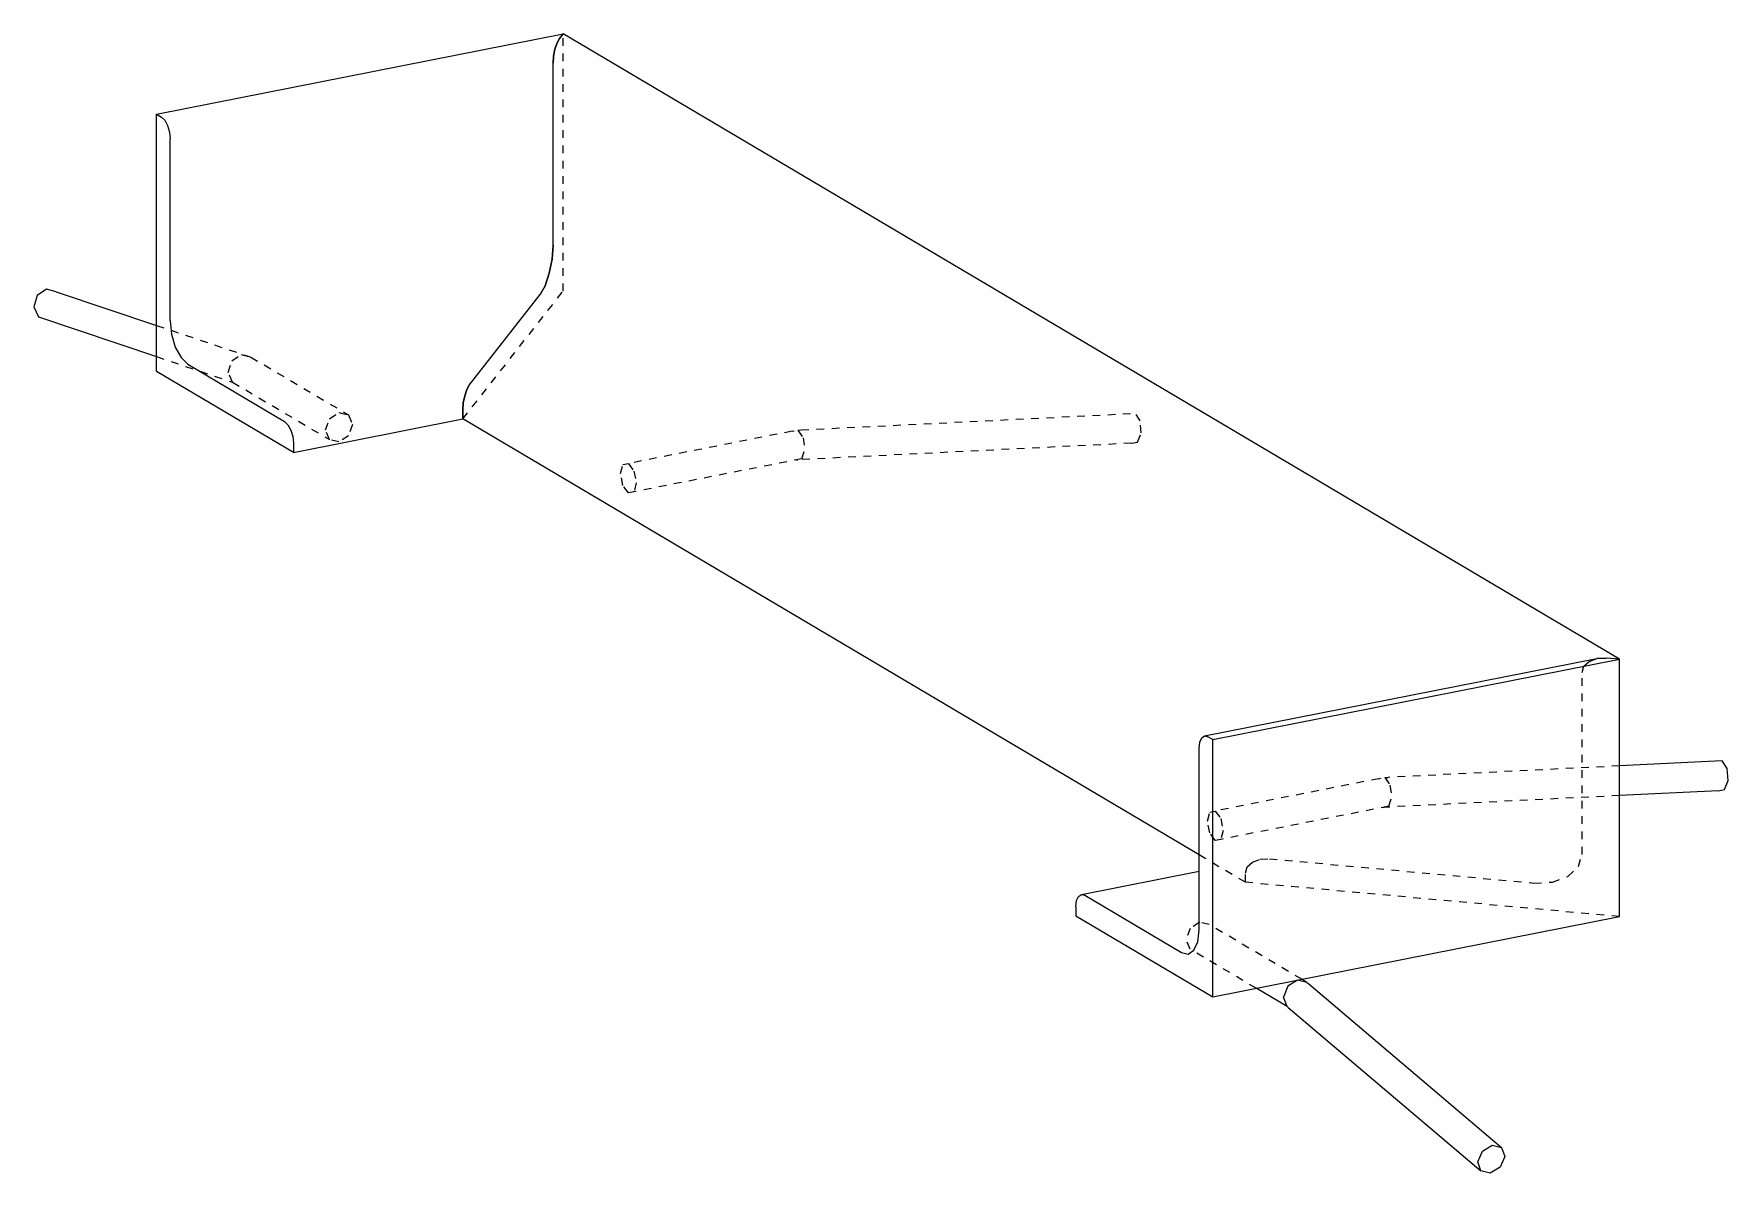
# Model space of a CAD drawing. Header units: millimetres. Extents: x 10 to 19008, y 5 to 301.
# Drawn here: x 9.6 to 442.6, y 9.6 to 300.9 of the extents above; entities that cross this region are included whole.
import ezdxf

# ---------------------------------------------------------------- set-up
doc = ezdxf.new("R2010")
doc.units = ezdxf.units.MM
doc.linetypes.add('DXK_LINE_DOT2', pattern=[3.9198, 1.9599, -1.9599])
doc.layers.add('STÅL', color=7, linetype='Continuous')

msp = doc.modelspace()

# ---------------------------------------------------------------- linework, layer by layer
at = {"layer": 'STÅL', "color": 2, "linetype": 'Continuous'}
for p, q in [((40.93, 280.41), (144.85, 300.93)), ((143.94, 299.77), (143.31, 298.64)), ((143.31, 298.64), (143.94, 299.76)), ((144.85, 300.93), (143.94, 299.76)), ((143.94, 299.77), (144.86, 300.93)), ((414.85, 140.99), (144.86, 300.93)), ((142.29, 293.43), (142.42, 295.21)), ((142.42, 295.21), (142.3, 293.43)), ((142.42, 295.21), (142.77, 297.04)), ((142.78, 297.04), (142.42, 295.21)), ((142.77, 297.04), (143.31, 298.64)), ((143.31, 298.64), (142.78, 297.04)), ((142.29, 246.92), (142.29, 293.43)), ((142.3, 246.92), (142.3, 293.43)), ((40.93, 214.63), (40.93, 280.41)), ((40.93, 280.41), (42.18, 279.67)), ((42.18, 279.67), (43.04, 278.84)), ((43.04, 278.84), (43.77, 277.49)), ((43.77, 277.49), (44.26, 275.83)), ((44.26, 275.83), (44.43, 274.11)), ((44.43, 227.59), (44.43, 274.11)), ((142.04, 243.36), (142.29, 246.92)), ((142.3, 246.92), (142.05, 243.36)), ((141.33, 239.71), (142.04, 243.36)), ((142.05, 243.36), (141.33, 239.71)), ((140.26, 236.51), (141.33, 239.71)), ((141.33, 239.71), (140.26, 236.51)), ((10.42, 234.04), (9.6, 231.09)), ((12.79, 235.66), (10.42, 234.04)), ((15.32, 235), (12.79, 235.66)), ((15.32, 235), (40.93, 226.39)), ((120.88, 211.13), (139, 234.26)), ((120.89, 211.13), (139, 234.26)), ((139, 234.26), (140.26, 236.51)), ((140.26, 236.51), (139, 234.26)), ((9.6, 231.09), (10.81, 228.54)), ((10.81, 228.54), (40.93, 218.41)), ((44.43, 227.59), (44.77, 224.16)), ((44.77, 224.16), (45.75, 220.83)), ((45.75, 220.83), (47.21, 218.14)), ((47.21, 218.14), (48.93, 216.47)), ((75.93, 193.9), (40.93, 214.63)), ((48.93, 216.47), (73.68, 201.81)), ((119.72, 208.41), (119.36, 206.58)), ((119.36, 206.58), (119.71, 208.4)), ((119.71, 208.4), (120.25, 210)), ((120.25, 210), (119.72, 208.41)), ((120.25, 210), (120.88, 211.13)), ((120.89, 211.13), (120.25, 210)), ((119.23, 204.8), (119.36, 206.58)), ((119.23, 204.8), (119.23, 202.45)), ((119.36, 206.58), (119.24, 204.8)), ((119.24, 202.45), (119.24, 204.8)), ((73.68, 201.81), (74.54, 200.98)), ((74.54, 200.98), (75.27, 199.63)), ((75.27, 199.63), (75.76, 197.97)), ((75.93, 193.9), (119.23, 202.45)), ((307.43, 90.97), (119.24, 202.45)), ((75.76, 197.97), (75.93, 196.25)), ((75.93, 196.25), (75.93, 193.9)), ((308.82, 121.4), (409.08, 141.2)), ((310.93, 120.47), (414.85, 140.99)), ((409.08, 141.2), (411.43, 141.3)), ((411.42, 141.3), (409.09, 141.19)), ((414.85, 140.99), (411.43, 141.3)), ((414.86, 140.99), (411.44, 141.3)), ((414.85, 75.21), (414.85, 140.99)), ((414.86, 75.21), (414.86, 140.99)), ((308.09, 120.91), (308.82, 121.4)), ((308.82, 121.4), (309.68, 121.21)), ((307.43, 118.31), (307.6, 119.83)), ((307.43, 71.8), (307.43, 118.31)), ((307.6, 119.83), (308.09, 120.91)), ((310.93, 120.47), (309.68, 121.21)), ((310.93, 54.69), (310.93, 120.47)), ((441.09, 115.04), (414.86, 113.73)), ((442.37, 113.08), (441.09, 115.04)), ((442.62, 110.04), (442.37, 113.08)), ((441.71, 107.68), (442.62, 110.04)), ((440.16, 107.4), (414.86, 106.15)), ((440.16, 107.4), (441.71, 107.68)), ((277.32, 80.86), (307.43, 86.8)), ((275.93, 77.77), (276.1, 79.29)), ((276.1, 79.29), (276.59, 80.37)), ((276.59, 80.37), (277.32, 80.86)), ((277.32, 80.86), (278.18, 80.67)), ((278.18, 80.67), (302.93, 66.01)), ((275.93, 77.77), (275.93, 75.42)), ((275.93, 75.42), (310.93, 54.69)), ((310.93, 54.69), (414.85, 75.21)), ((414.86, 75.21), (414.85, 75.21)), ((307.08, 68.76), (307.43, 71.8)), ((302.93, 66.01), (304.65, 65.63)), ((304.65, 65.63), (306.11, 66.6)), ((306.11, 66.6), (307.08, 68.76)), ((329.89, 52.2), (322, 56.88)), ((330.08, 57.4), (328.97, 54.6)), ((332.57, 58.96), (330.08, 57.4)), ((334.98, 58.37), (332.57, 58.96)), ((334.98, 58.37), (333.63, 59.17)), ((334.98, 58.37), (335.46, 57.97)), ((335.46, 57.97), (384.73, 16.17)), ((329.89, 52.2), (328.97, 54.6)), ((329.89, 52.2), (330.18, 51.96)), ((330.18, 51.96), (379.45, 10.16)), ((378.63, 12.48), (379.83, 15.2)), ((379.83, 15.2), (382.36, 16.73)), ((382.36, 16.73), (384.73, 16.17)), ((385.55, 13.85), (384.35, 11.13)), ((384.73, 16.17), (385.55, 13.85)), ((379.45, 10.16), (378.63, 12.48)), ((381.82, 9.6), (379.45, 10.16)), ((384.35, 11.13), (381.82, 9.6))]:
    msp.add_line(p, q, dxfattribs=at)
at = {"layer": 'STÅL', "color": 7, "linetype": 'DXK_LINE_DOT2'}
for p, q in [((144.85, 235.15), (144.85, 300.93)), ((119.23, 202.45), (144.85, 235.15)), ((40.93, 226.39), (64.59, 218.43)), ((40.93, 218.41), (60.08, 211.97)), ((59.25, 214.38), (60.17, 217.3)), ((60.17, 217.3), (62.58, 218.91)), ((62.58, 218.91), (65.07, 218.27)), ((64.59, 218.43), (65.07, 218.27)), ((65.07, 218.27), (90.03, 203.48)), ((60.36, 211.87), (59.25, 214.38)), ((60.08, 211.97), (60.36, 211.87)), ((60.36, 211.87), (85.13, 197.2)), ((85.13, 202.51), (87.58, 204.1)), ((87.58, 204.1), (90.03, 203.48)), ((205.75, 199.66), (291.09, 203.9)), ((292.37, 201.94), (291.09, 203.9)), ((84.12, 199.65), (85.13, 202.51)), ((85.13, 197.2), (84.12, 199.65)), ((90.03, 203.48), (91.04, 201.02)), ((91.04, 201.02), (90.03, 198.16)), ((203.38, 199.33), (161.55, 191.07)), ((203.38, 199.33), (203.95, 199.44)), ((204.86, 199.61), (205.75, 199.66)), ((204.86, 199.61), (206.2, 197.66)), ((292.62, 198.9), (292.37, 201.94)), ((87.58, 196.58), (85.13, 197.2)), ((90.03, 198.16), (87.58, 196.58)), ((290.16, 196.26), (204.82, 192.02)), ((206.2, 197.66), (206.62, 194.62)), ((290.16, 196.26), (291.71, 196.54)), ((291.71, 196.54), (292.62, 198.9)), ((159.56, 188.49), (160.14, 190.8)), ((160.14, 190.8), (161.56, 191.06)), ((161.56, 191.06), (162.97, 189.12)), ((205.87, 192.28), (162.97, 183.81)), ((204.5, 192.01), (204.82, 192.02)), ((205.87, 192.28), (206.62, 194.62)), ((160.14, 185.48), (159.56, 188.49)), ((162.97, 189.12), (163.56, 186.12)), ((161.56, 183.54), (160.14, 185.48)), ((162.97, 183.81), (161.56, 183.54)), ((163.56, 186.12), (162.97, 183.81)), ((405.3, 137.63), (405.77, 139.21)), ((405.77, 139.21), (407.1, 140.46)), ((407.1, 140.46), (409.09, 141.19)), ((411.44, 141.3), (411.42, 141.3)), ((414.86, 140.99), (414.85, 140.99)), ((405.3, 91.12), (405.3, 137.63)), ((414.86, 113.73), (355.75, 110.8)), ((353.38, 110.47), (311.55, 102.21)), ((353.38, 110.47), (353.95, 110.58)), ((354.86, 110.75), (355.75, 110.8)), ((354.86, 110.75), (356.2, 108.8)), ((356.2, 108.8), (356.62, 105.76)), ((414.86, 106.15), (354.82, 103.16)), ((355.87, 103.42), (356.62, 105.76)), ((309.56, 99.63), (310.14, 101.94)), ((310.14, 96.62), (309.56, 99.63)), ((310.14, 101.94), (311.56, 102.2)), ((311.56, 102.2), (312.97, 100.26)), ((355.87, 103.42), (312.97, 94.95)), ((312.97, 100.26), (313.56, 97.26)), ((354.5, 103.15), (354.82, 103.16)), ((311.56, 94.68), (310.14, 96.62)), ((313.56, 97.26), (312.97, 94.95)), ((319.24, 83.97), (307.43, 90.97)), ((312.97, 94.95), (311.56, 94.68)), ((404.36, 87.97), (405.3, 91.12)), ((319.24, 86.32), (319.71, 87.9)), ((319.71, 87.9), (321.04, 89.15)), ((321.04, 89.15), (323.03, 89.88)), ((323.03, 89.88), (325.39, 89.99)), ((325.39, 89.99), (393, 83.79)), ((401.7, 85.47), (404.36, 87.97)), ((319.24, 83.97), (319.24, 86.32)), ((414.85, 75.21), (319.24, 83.97)), ((393, 83.79), (397.71, 84)), ((397.71, 84), (401.7, 85.47)), ((307.57, 73.77), (305.12, 72.19)), ((310.02, 73.16), (307.57, 73.77)), ((305.12, 72.19), (304.11, 69.33)), ((305.12, 66.87), (304.11, 69.33)), ((333.63, 59.17), (310.02, 73.16)), ((322, 56.88), (305.12, 66.87))]:
    msp.add_line(p, q, dxfattribs=at)

doc.saveas('drawing.dxf')
